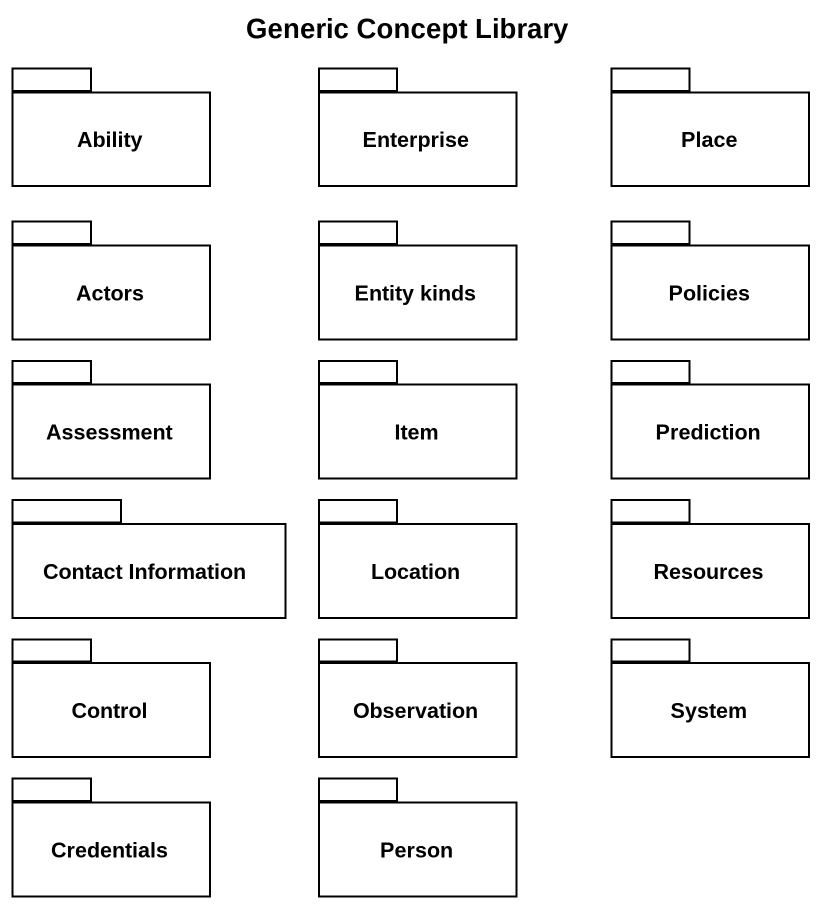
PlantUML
@startuml
title Generic Concept Library
package Ability {
}
package Enterprise {
}
package Place {
}
package Actors {
}
package "Entity kinds" as Entity_kinds {
}
package Policies {
}
package Assessment {
}
package Item {
}
package Prediction {
}
package "Contact Information" as Contact_Information {
}
package Location {
}
package Resources {
}
package "Control" as Control_ {
}
package Observation {
}
package System {
}
package Credentials {
}
package "Person" as Person_ {
}
@enduml
